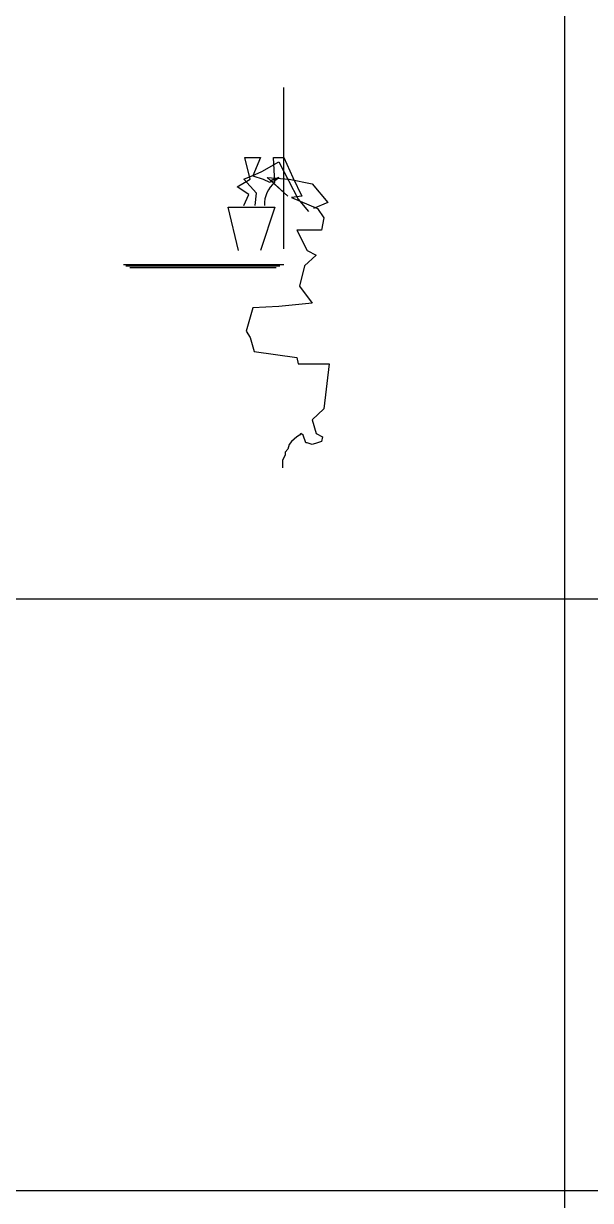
# Model space of a CAD drawing. Extents: x -72339 to 59654, y -38057 to 42097.
# Drawn here: x 12162 to 17912, y -6185 to 5756 of the extents above; entities that cross this region are included whole.
import ezdxf

# ---------------------------------------------------------------- set-up
doc = ezdxf.new("R2010")
doc.units = 0
doc.header["$MEASUREMENT"] = 0
doc.layers.get('0').update_dxf_attribs({"linetype": 'CONTINUOUS'})

# ---------------------------------------------------------------- blocks, each defined once
blk = doc.blocks.new('12')
for p, q in [((653, 843), (653, 2481)), ((259, 1772), (417, 1772)), ((312, 1552), (259, 1772)), ((417, 1772), (338, 1583)), ((430, 1630), (601, 1725)), ((548, 1772), (653, 1772)), ((561, 1520), (548, 1772)), ((601, 1725), (798, 1347)), ((653, 1772), (745, 1567)), ((246, 1552), (364, 1599)), ((338, 1583), (443, 1552)), ((364, 1599), (430, 1630)), ((483, 1567), (706, 1552)), ((693, 1378), (483, 1567)), ((601, 1567), (522, 1536)), ((561, 1536), (601, 1567)), ((745, 1567), (837, 1378)), ((181, 1473), (312, 1552)), ((299, 1394), (181, 1473)), ((377, 1410), (246, 1552)), ((443, 1552), (509, 1520)), ((509, 1520), (561, 1536)), ((522, 1536), (693, 1378)), ((706, 1552), (942, 1504)), ((942, 1504), (1099, 1315)), ((246, 1284), (299, 1394)), ((364, 1284), (377, 1410)), ((837, 1378), (732, 1363)), ((732, 1363), (994, 1252)), ((798, 1347), (903, 1221)), ((1099, 1315), (955, 1252)), ((89, 1268), (561, 1268)), ((194, 827), (89, 1268)), ((561, 1268), (417, 827)), ((994, 1252), (1060, 1158)), ((1060, 1158), (1034, 1032)), ((784, 1032), (889, 827)), ((1034, 1032), (784, 1032)), ((981, 780), (863, 670)), ((889, 827), (981, 780)), ((-974, 685), (653, 685)), ((-948, 670), (614, 670)), ((-909, 654), (574, 654)), ((863, 670), (811, 465)), ((811, 465), (942, 292)), ((338, 244), (272, 8)), ((601, 260), (338, 244)), ((942, 292), (601, 260)), ((272, 8), (312, -55)), ((312, -55), (351, -197)), ((351, -197), (784, -259)), ((784, -259), (798, -323)), ((798, -323), (1112, -323)), ((1112, -323), (1060, -779)), ((1060, -779), (942, -890)), ((942, -890), (981, -1031)), ((784, -1063), (732, -1110)), ((811, -1047), (784, -1063)), ((824, -1031), (811, -1047)), ((850, -1047), (824, -1031)), ((876, -1126), (850, -1047)), ((981, -1031), (1047, -1063)), ((1047, -1063), (1034, -1110)), ((693, -1189), (666, -1220)), ((706, -1141), (693, -1189)), ((732, -1110), (706, -1141)), ((889, -1126), (876, -1126)), ((942, -1141), (889, -1126)), ((994, -1126), (942, -1141)), ((1034, -1110), (994, -1126)), ((666, -1251), (640, -1299)), ((640, -1299), (640, -1330)), ((666, -1220), (666, -1251)), ((640, -1330), (640, -1346)), ((640, -1346), (640, -1378))]:
    blk.add_line(p, q)
blk.add_arc((753, 1293), 297, 130.262, 181.8318)

msp = doc.modelspace()

# ---------------------------------------------------------------- linework, layer by layer
for p, q in [((17654, -18083), (17654, 41917)), ((-346, -83), (59654, -83)), ((-346, -6083), (59654, -6083)), ((-346, -6083), (59654, -6083))]:
    msp.add_line(p, q)

# ---------------------------------------------------------------- block references
msp.add_blockref('12', (14149, 2626))

doc.saveas('drawing.dxf')
